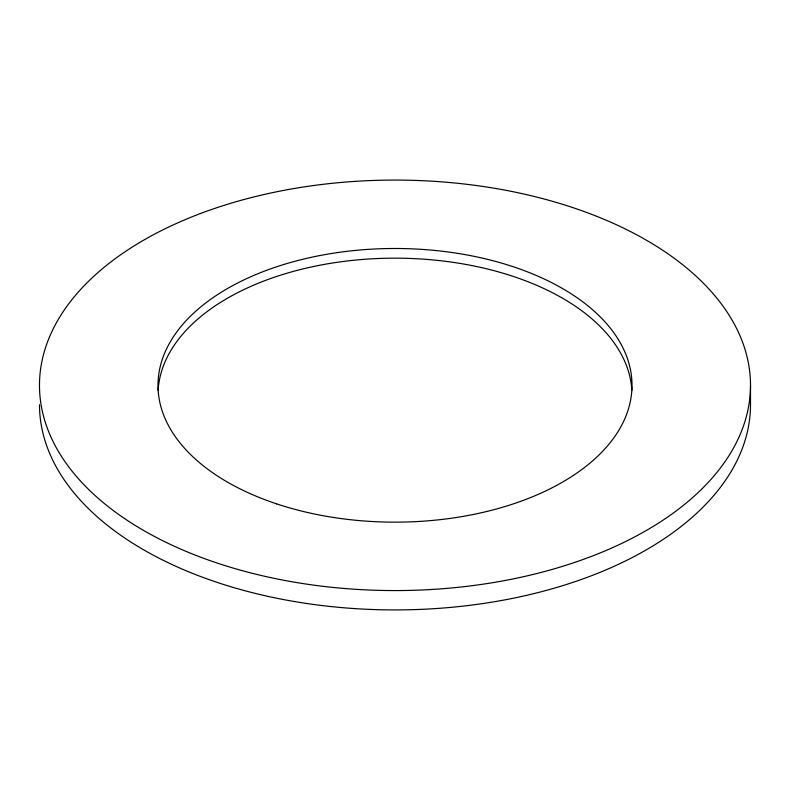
<?xml version="1.0" encoding="UTF-8"?>
<svg xmlns="http://www.w3.org/2000/svg" width="790" height="790" viewBox="0 0 790 790"><rect width="100%" height="100%" fill="white"/><g stroke="black" fill="none" stroke-linecap="round" stroke-linejoin="round"><path stroke-width="1.19" d="M750.5 385.322A355.5 205.242 0 0 1 217.25 563.073A355.5 205.242 0 0 1 217.25 207.572A355.5 205.242 0 0 1 750.5 385.322L750.5 404.678A355.5 205.242 0 0 1 395 609.919A355.5 205.242 0 0 1 39.5 404.678M158.138 390.26A237 136.828 0 0 1 395 258.172A237 136.828 0 0 1 631.862 390.26M276.5 503.822A237 136.828 0 0 0 632 385.322A237 136.828 0 0 0 276.5 266.822A237 136.828 0 0 0 276.5 503.822"/></g></svg>
